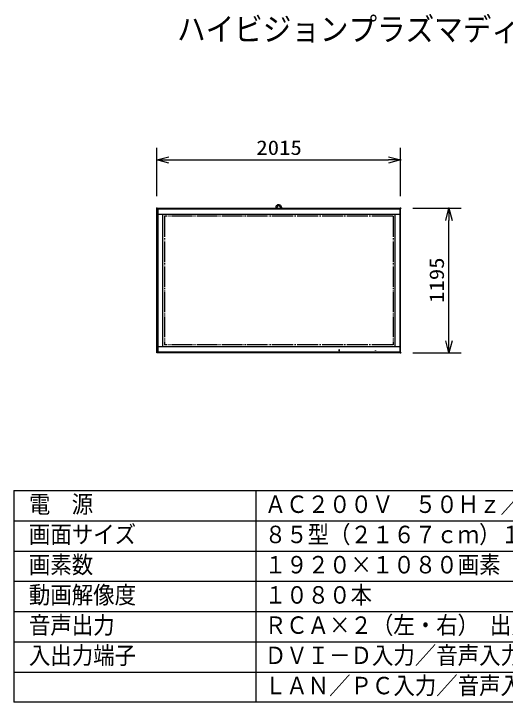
# Model space of a CAD drawing. Units: millimetres, scale not verified. Extents: x -63 to 63, y -57 to 57.
# Drawn here: x -62.5 to 18.8, y -56.5 to 57.4 of the extents above; entities that cross this region are included whole.
import ezdxf
from ezdxf.enums import TextEntityAlignment as Align

# ---------------------------------------------------------------- set-up
doc = ezdxf.new("R2010")
doc.units = ezdxf.units.MM
doc.header["$LTSCALE"] = 0.190236
doc.header["$PDMODE"] = 32
doc.header["$PDSIZE"] = 0.0951
doc.linetypes.add('LONG_DOUBLE_CHAIN', pattern=[21.8, 18, -1, 0.6, -0.6, 0.6, -1])
for name, color, linetype in [('0-0_MOJI1', 2, 'Continuous'), ('0-2_GAIKEI', 1, 'Continuous'), ('0-3_WAKU', 7, 'Continuous')]:
    doc.layers.add(name, color=color, linetype=linetype)
doc.styles.add('ＭＳ ゴシック', font='')
doc.styles.get('ＭＳ ゴシック').set_extended_font_data('MS Gothic')

# ---------------------------------------------------------------- blocks, each defined once
blk = doc.blocks.new('_OPEN30')
at = {"layer": '0-3_WAKU'}
blk.add_line((0, 0), (-1, 0), dxfattribs=at)
blk.add_lwpolyline([(-1, 0.26795), (0, 0), (-1, -0.26795)], dxfattribs=at)

msp = doc.modelspace()

# ---------------------------------------------------------------- linework, layer by layer
at = {"layer": '0-2_GAIKEI', "color": 3}
for p, q in [((-38.8406, 27.2065), (-38.8406, 35.2066)), ((1.4594, 27.2065), (1.4594, 35.2066)), ((-36.8406, 33.2066), (-0.5406, 33.2066)), ((3.4594, 25.2065), (11.4595, 25.2065)), ((9.4594, 3.3065), (9.4594, 23.2065)), ((3.4594, 1.3065), (11.4595, 1.3065))]:
    msp.add_line(p, q, dxfattribs=at)
at = {"layer": '0-2_GAIKEI', "color": 7}
for p, q in [((-38.8406, 1.3065), (-38.8406, 25.2065)), ((-38.8406, 25.2065), (1.4594, 25.2065)), ((1.4594, 1.3065), (1.4594, 25.2065)), ((1.4594, 1.3065), (-38.8406, 1.3065))]:
    msp.add_line(p, q, dxfattribs=at)
at = {"layer": '0-2_GAIKEI'}
for p, q in [((-38.6902, 25.0562), (-38.6902, 1.3065)), ((1.2994, 25.0562), (-38.6902, 25.0562)), ((1.309, 25.0562), (1.309, 1.3065)), ((-38.6902, 24.2465), (0.4994, 24.2465)), ((-37.8906, 24.2465), (-37.8906, 2.2665)), ((0.5094, 24.2465), (0.5094, 2.2665)), ((1.309, 2.2665), (-38.6902, 2.2665)), ((-38.6902, 1.4569), (1.2994, 1.4569))]:
    msp.add_line(p, q, dxfattribs=at)
at = {"layer": '0-2_GAIKEI', "color": 7, "linetype": 'LONG_DOUBLE_CHAIN'}
for p, q in [((-37.5826, 23.8835), (-37.5826, 2.6295)), ((0.2014, 23.8835), (-37.5826, 23.8835))]:
    msp.add_line(p, q, dxfattribs=at)
at = {"layer": '0-2_GAIKEI'}
msp.add_lwpolyline([(0.4994, 24.2465), (0.5094, 24.2465), (1.309, 24.2465)], dxfattribs=at)
at = {"layer": '0-2_GAIKEI', "color": 7, "linetype": 'LONG_DOUBLE_CHAIN'}
msp.add_lwpolyline([(0.2014, 23.8835), (0.2014, 2.6295), (-37.5826, 2.6295)], dxfattribs=at)
at = {"layer": '0-2_GAIKEI'}
for points in [[(-8.6196, 1.7675), (-8.7616, 1.7675), (-8.7616, 1.6255), (-8.6196, 1.6255)], [(-2.7146, 1.7205), (-2.7146, 1.6725), (-2.6666, 1.6725), (-2.6666, 1.7205)]]:
    msp.add_lwpolyline(points, close=True, dxfattribs=at)
for radius, start, end in [(0.5, 0, 190.36976), (0.3, 342.5424, 180), (0.3, 180, 197.4576), (0.5, 349.63024, 0)]:
    msp.add_arc((-18.6906, 25.2965), radius, start, end, dxfattribs=at)
at = {"layer": '0-3_WAKU', "color": 4}
for p, q in [((-62.5001, -21.5), (62.5001, -21.5)), ((-62.5001, -21.5), (-62.5001, -56.5001)), ((-22.5, -21.5), (-22.5, -56.5001)), ((62.5001, -56.5001), (-62.5001, -56.5001))]:
    msp.add_line(p, q, dxfattribs=at)
at = {"layer": '0-3_WAKU', "color": 1}
for p, q in [((-62.5001, -26.5), (62.5001, -26.5)), ((-62.5001, -31.5001), (62.5001, -31.5001)), ((-62.5001, -36.5001), (62.5001, -36.5001)), ((-62.5001, -41.5001), (62.5001, -41.5001)), ((-62.5001, -46.5001), (62.5001, -46.5001)), ((-62.5001, -51.5001), (62.5001, -51.5001))]:
    msp.add_line(p, q, dxfattribs=at)
at = {"layer": '0-3_WAKU'}
for p in [(1.4594, 33.2066), (-38.8406, 25.2065), (1.4594, 25.2065), (9.4594, 25.2065), (1.4594, 1.3065)]:
    msp.add_point(p, dxfattribs=at)

# ---------------------------------------------------------------- block references
at = {"layer": '0-2_GAIKEI', "xscale": 2, "yscale": 2}
for p, rotation in [((-38.8406, 33.2066), 180), ((9.4594, 25.2065), 90), ((9.4594, 1.3065), 270)]:
    msp.add_blockref('_OPEN30', p, dxfattribs=dict(at, rotation=rotation))
msp.add_blockref('_OPEN30', (1.4594, 33.2066), dxfattribs=at)

# ---------------------------------------------------------------- texts
at = {"layer": '0-0_MOJI1', "style": 'ＭＳ ゴシック', "width": 0.9}
for s, height, p in [('ハイビジョンプラズマディスプレイ', 3.848, (-35.5001, 51.7599)), ('電  源', 2.887, (-60.0001, -26.0552)), ('ＡＣ２００Ｖ\u3000５０Ｈｚ／６０Ｈｚ', 2.887, (-21, -26.0552)), ('画面サイズ', 2.887, (-60.0001, -31.0552)), ('８５型（２１６７ｃｍ）１６：９', 2.887, (-21, -31.0552)), ('画素数', 2.887, (-60.0001, -36.0552)), ('１９２０×１０８０画素', 2.887, (-21, -36.0552)), ('動画解像度', 2.887, (-60.0001, -41.0552)), ('１０８０本', 2.887, (-21, -41.0552)), ('音声出力', 2.887, (-60.0001, -46.0552)), ('ＲＣＡ×２（左・右） 出力：可変', 2.887, (-21, -46.0552)), ('入出力端子', 2.887, (-60.0001, -51.0552)), ('ＤＶＩ－Ｄ入力／音声入力／コンポーネント入力', 2.887, (-21, -51.0552)), ('ＬＡＮ／ＰＣ入力／音声入力／シリアル', 2.887, (-21, -56.0552))]:
    msp.add_text(s, height=height, dxfattribs=at).set_placement(p, align=Align.BOTTOM_LEFT)
at = {"layer": '0-2_GAIKEI', "color": 3, "style": 'ＭＳ ゴシック', "width": 1.15}
msp.add_text('2015', height=2.406, dxfattribs=at).set_placement((-22.398, 33.3161), align=Align.BOTTOM_LEFT)
msp.add_text('1195', height=2.406, rotation=90, dxfattribs=at).set_placement((9.3499, 9.5492), align=Align.BOTTOM_LEFT)

doc.saveas('drawing.dxf')
